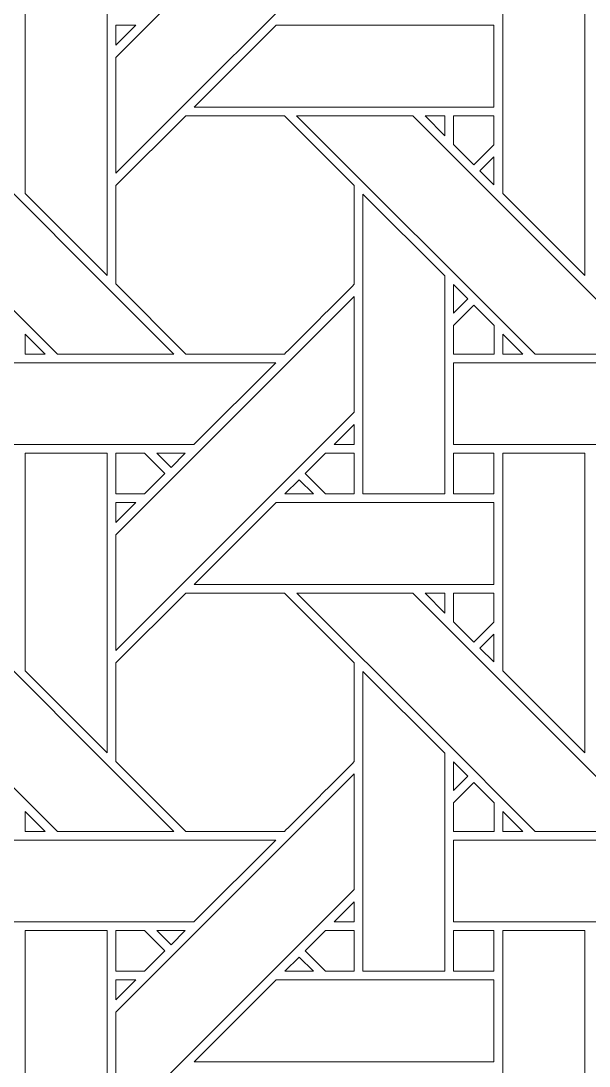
# Model space of a CAD drawing. Header units: inches. Extents: x 3.4 to 21.4, y 0.1 to 18.1.
# Drawn here: x 8.637 to 9.766, y 2.225 to 4.302 of the extents above; entities that cross this region are included whole.
import ezdxf

# ---------------------------------------------------------------- set-up
doc = ezdxf.new("R2010")
doc.units = ezdxf.units.IN
doc.header["$MEASUREMENT"] = 0
doc.layers.add('Design', color=7, linetype='Continuous', lineweight=0)

msp = doc.modelspace()

# ---------------------------------------------------------------- linework, layer by layer
at = {"layer": 'Design'}
for points, knots in [([(12.3829, 18.0948), (7.4123, 18.0948), (3.3829, 14.0653), (3.3829, 9.0948), (3.3829, 4.1242), (7.4123, 0.0948), (12.3829, 0.0948), (17.3534, 0.0948), (21.3829, 4.1242), (21.3829, 9.0948), (21.3829, 14.0653), (17.3534, 18.0948), (12.3829, 18.0948)], [0, 0, 0, 0, 1, 1, 1, 2, 2, 2, 3, 3, 3, 4, 4, 4, 4]), ([(12.3829, 17.2202), (7.8953, 17.2202), (4.2574, 13.5823), (4.2574, 9.0948), (4.2574, 4.6072), (7.8953, 0.9693), (12.3829, 0.9693), (16.8704, 0.9693), (20.5083, 4.6072), (20.5083, 9.0948), (20.5083, 13.5823), (16.8704, 17.2202), (12.3829, 17.2202)], [0, 0, 0, 0, 1, 1, 1, 2, 2, 2, 3, 3, 3, 4, 4, 4, 4]), ([(8.8255, 4.2294), (8.8255, 4.2294), (9.2992, 4.703), (9.2992, 4.703), (9.2992, 4.703), (9.2992, 4.473), (9.2992, 4.473), (9.2992, 4.473), (8.8255, 3.9994), (8.8255, 3.9994), (8.8255, 3.9994), (8.8255, 4.2294), (8.8255, 4.2294)], [0, 0, 0, 0, 1, 1, 1, 2, 2, 2, 3, 3, 3, 4, 4, 4, 4]), ([(8.8083, 4.3916), (8.8083, 4.3916), (8.8083, 3.7964), (8.8083, 3.7964), (8.8083, 3.7964), (8.6454, 3.9594), (8.6454, 3.9594), (8.6454, 3.9594), (8.6454, 4.3916), (8.6454, 4.3916), (8.6454, 4.3916), (8.8083, 4.3916), (8.8083, 4.3916)], [0, 0, 0, 0, 1, 1, 1, 2, 2, 2, 3, 3, 3, 4, 4, 4, 4]), ([(9.7571, 4.3916), (9.7571, 4.3916), (9.7571, 3.7964), (9.7571, 3.7964), (9.7571, 3.7964), (9.5942, 3.9594), (9.5942, 3.9594), (9.5942, 3.9594), (9.5942, 4.3916), (9.5942, 4.3916), (9.5942, 4.3916), (9.7571, 4.3916), (9.7571, 4.3916)], [0, 0, 0, 0, 1, 1, 1, 2, 2, 2, 3, 3, 3, 4, 4, 4, 4]), ([(8.8653, 4.2936), (8.8653, 4.2936), (8.8255, 4.2538), (8.8255, 4.2538), (8.8255, 4.2538), (8.8255, 4.2936), (8.8255, 4.2936), (8.8255, 4.2936), (8.8653, 4.2936), (8.8653, 4.2936)], [0, 0, 0, 0, 1, 1, 1, 2, 2, 2, 3, 3, 3, 3]), ([(9.1442, 4.2936), (9.1442, 4.2936), (9.5766, 4.2936), (9.5766, 4.2936), (9.5766, 4.2936), (9.5766, 4.1308), (9.5766, 4.1308), (9.5766, 4.1308), (8.9813, 4.1308), (8.9813, 4.1308), (8.9813, 4.1308), (9.1442, 4.2936), (9.1442, 4.2936)], [0, 0, 0, 0, 1, 1, 1, 2, 2, 2, 3, 3, 3, 4, 4, 4, 4]), ([(8.2359, 4.1137), (8.2359, 4.1137), (8.4669, 4.1137), (8.4669, 4.1137), (8.4669, 4.1137), (8.9405, 3.64), (8.9405, 3.64), (8.9405, 3.64), (8.7095, 3.64), (8.7095, 3.64), (8.7095, 3.64), (8.2359, 4.1137), (8.2359, 4.1137)], [0, 0, 0, 0, 1, 1, 1, 2, 2, 2, 3, 3, 3, 4, 4, 4, 4]), ([(9.1604, 3.64), (9.1604, 3.64), (8.9647, 3.64), (8.9647, 3.64), (8.9647, 3.64), (8.8255, 3.7793), (8.8255, 3.7793), (8.8255, 3.7793), (8.8255, 3.9749), (8.8255, 3.9749), (8.8255, 3.9749), (8.9642, 4.1136), (8.9642, 4.1136), (8.9642, 4.1136), (9.1604, 4.1136), (9.1604, 4.1136), (9.1604, 4.1136), (9.2991, 3.9749), (9.2991, 3.9749), (9.2991, 3.9749), (9.2991, 3.7787), (9.2991, 3.7787), (9.2813, 3.7608), (9.1694, 3.649), (9.1604, 3.64)], [0, 0, 0, 0, 1, 1, 1, 2, 2, 2, 3, 3, 3, 4, 4, 4, 5, 5, 5, 6, 6, 6, 7, 7, 7, 8, 8, 8, 8]), ([(8.8255, 3.7793), (8.8255, 3.7793), (8.8255, 3.9749), (8.8255, 3.9749), (8.8255, 3.9749), (8.9642, 4.1136), (8.9642, 4.1136), (8.9642, 4.1136), (9.1604, 4.1136), (9.1604, 4.1136), (9.1604, 4.1136), (9.2991, 3.9749), (9.2991, 3.9749), (9.2991, 3.9749), (9.2991, 3.7787), (9.2991, 3.7787), (9.2813, 3.7608), (9.1694, 3.649), (9.1604, 3.64), (9.1604, 3.64), (8.9647, 3.64), (8.9647, 3.64), (8.9647, 3.64), (8.8255, 3.7793), (8.8255, 3.7793)], [0, 0, 0, 0, 1, 1, 1, 2, 2, 2, 3, 3, 3, 4, 4, 4, 5, 5, 5, 6, 6, 6, 7, 7, 7, 8, 8, 8, 8]), ([(9.1846, 4.1137), (9.1846, 4.1137), (9.4156, 4.1137), (9.4156, 4.1137), (9.4156, 4.1137), (9.8892, 3.64), (9.8892, 3.64), (9.8892, 3.64), (9.6582, 3.64), (9.6582, 3.64), (9.6582, 3.64), (9.1846, 4.1137), (9.1846, 4.1137)], [0, 0, 0, 0, 1, 1, 1, 2, 2, 2, 3, 3, 3, 4, 4, 4, 4]), ([(9.4791, 4.1137), (9.4791, 4.1137), (9.4791, 4.0739), (9.4791, 4.0739), (9.4791, 4.0739), (9.4397, 4.1137), (9.4397, 4.1137), (9.4397, 4.1137), (9.4791, 4.1137), (9.4791, 4.1137)], [0, 0, 0, 0, 1, 1, 1, 2, 2, 2, 3, 3, 3, 3]), ([(9.5766, 4.1137), (9.5766, 4.1137), (9.5766, 4.0561), (9.5766, 4.0561), (9.5766, 4.0561), (9.5366, 4.0161), (9.5366, 4.0161), (9.5366, 4.0161), (9.4963, 4.0564), (9.4963, 4.0564), (9.4963, 4.0564), (9.4963, 4.1137), (9.4963, 4.1137), (9.4963, 4.1137), (9.5766, 4.1137), (9.5766, 4.1137)], [0, 0, 0, 0, 1, 1, 1, 2, 2, 2, 3, 3, 3, 4, 4, 4, 5, 5, 5, 5]), ([(9.5366, 4.0161), (9.5366, 4.0161), (9.4963, 4.0564), (9.4963, 4.0564), (9.4963, 4.0564), (9.4963, 4.1137), (9.4963, 4.1137), (9.4963, 4.1137), (9.5766, 4.1137), (9.5766, 4.1137), (9.5766, 4.1137), (9.5766, 4.0561), (9.5766, 4.0561), (9.5766, 4.0561), (9.5366, 4.0161), (9.5366, 4.0161)], [0, 0, 0, 0, 1, 1, 1, 2, 2, 2, 3, 3, 3, 4, 4, 4, 5, 5, 5, 5]), ([(9.5766, 4.0319), (9.5766, 4.0319), (9.5766, 3.9767), (9.5766, 3.9767), (9.5766, 3.9767), (9.5488, 4.0041), (9.5488, 4.0041), (9.5488, 4.0041), (9.5766, 4.0319), (9.5766, 4.0319)], [0, 0, 0, 0, 1, 1, 1, 2, 2, 2, 3, 3, 3, 3]), ([(9.4791, 3.7957), (9.4791, 3.7957), (9.4791, 3.362), (9.4791, 3.362), (9.4791, 3.362), (9.3163, 3.362), (9.3163, 3.362), (9.3163, 3.362), (9.3163, 3.9579), (9.3163, 3.9579), (9.3163, 3.9579), (9.4791, 3.7957), (9.4791, 3.7957)], [0, 0, 0, 0, 1, 1, 1, 2, 2, 2, 3, 3, 3, 4, 4, 4, 4]), ([(9.4964, 3.7215), (9.4964, 3.7215), (9.4964, 3.7782), (9.4964, 3.7782), (9.4964, 3.7782), (9.5245, 3.7497), (9.5245, 3.7497), (9.5245, 3.7497), (9.4964, 3.7215), (9.4964, 3.7215)], [0, 0, 0, 0, 1, 1, 1, 2, 2, 2, 3, 3, 3, 3]), ([(8.8255, 3.2807), (8.8255, 3.2807), (9.2992, 3.7543), (9.2992, 3.7543), (9.2992, 3.7543), (9.2992, 3.5243), (9.2992, 3.5243), (9.2992, 3.5243), (8.8255, 3.0506), (8.8255, 3.0506), (8.8255, 3.0506), (8.8255, 3.2807), (8.8255, 3.2807)], [0, 0, 0, 0, 1, 1, 1, 2, 2, 2, 3, 3, 3, 4, 4, 4, 4]), ([(9.4963, 3.6398), (9.4963, 3.6398), (9.4963, 3.6971), (9.4963, 3.6971), (9.4963, 3.6971), (9.5367, 3.7374), (9.5367, 3.7374), (9.5367, 3.7374), (9.577, 3.6971), (9.577, 3.6971), (9.577, 3.6971), (9.577, 3.6398), (9.577, 3.6398), (9.577, 3.6398), (9.4963, 3.6398), (9.4963, 3.6398)], [0, 0, 0, 0, 1, 1, 1, 2, 2, 2, 3, 3, 3, 4, 4, 4, 5, 5, 5, 5]), ([(9.5367, 3.7374), (9.5367, 3.7374), (9.577, 3.6971), (9.577, 3.6971), (9.577, 3.6971), (9.577, 3.6398), (9.577, 3.6398), (9.577, 3.6398), (9.4963, 3.6398), (9.4963, 3.6398), (9.4963, 3.6398), (9.4963, 3.6971), (9.4963, 3.6971), (9.4963, 3.6971), (9.5367, 3.7374), (9.5367, 3.7374)], [0, 0, 0, 0, 1, 1, 1, 2, 2, 2, 3, 3, 3, 4, 4, 4, 5, 5, 5, 5]), ([(8.6853, 3.64), (8.6853, 3.64), (8.6455, 3.64), (8.6455, 3.64), (8.6455, 3.64), (8.6455, 3.6798), (8.6455, 3.6798), (8.6455, 3.6798), (8.6853, 3.64), (8.6853, 3.64)], [0, 0, 0, 0, 1, 1, 1, 2, 2, 2, 3, 3, 3, 3]), ([(9.634, 3.64), (9.634, 3.64), (9.5943, 3.64), (9.5943, 3.64), (9.5943, 3.64), (9.5943, 3.6798), (9.5943, 3.6798), (9.5943, 3.6798), (9.634, 3.64), (9.634, 3.64)], [0, 0, 0, 0, 1, 1, 1, 2, 2, 2, 3, 3, 3, 3]), ([(8.5476, 3.4601), (8.5476, 3.4601), (8.5476, 3.6228), (8.5476, 3.6228), (8.5476, 3.6228), (9.1433, 3.6228), (9.1433, 3.6228), (9.1433, 3.6228), (8.9806, 3.4601), (8.9806, 3.4601), (8.9806, 3.4601), (8.5476, 3.4601), (8.5476, 3.4601)], [0, 0, 0, 0, 1, 1, 1, 2, 2, 2, 3, 3, 3, 4, 4, 4, 4]), ([(9.4964, 3.4601), (9.4964, 3.4601), (9.4964, 3.6228), (9.4964, 3.6228), (9.4964, 3.6228), (10.0921, 3.6228), (10.0921, 3.6228), (10.0921, 3.6228), (9.9293, 3.4601), (9.9293, 3.4601), (9.9293, 3.4601), (9.4964, 3.4601), (9.4964, 3.4601)], [0, 0, 0, 0, 1, 1, 1, 2, 2, 2, 3, 3, 3, 4, 4, 4, 4]), ([(9.2594, 3.4601), (9.2594, 3.4601), (9.2992, 3.4999), (9.2992, 3.4999), (9.2992, 3.4999), (9.2992, 3.4601), (9.2992, 3.4601), (9.2992, 3.4601), (9.2594, 3.4601), (9.2594, 3.4601)], [0, 0, 0, 0, 1, 1, 1, 2, 2, 2, 3, 3, 3, 3]), ([(8.8083, 3.4428), (8.8083, 3.4428), (8.8083, 2.8477), (8.8083, 2.8477), (8.8083, 2.8477), (8.6454, 3.0106), (8.6454, 3.0106), (8.6454, 3.0106), (8.6454, 3.4428), (8.6454, 3.4428), (8.6454, 3.4428), (8.8083, 3.4428), (8.8083, 3.4428)], [0, 0, 0, 0, 1, 1, 1, 2, 2, 2, 3, 3, 3, 4, 4, 4, 4]), ([(8.8255, 3.362), (8.8255, 3.362), (8.8255, 3.4428), (8.8255, 3.4428), (8.8255, 3.4428), (8.8825, 3.4428), (8.8825, 3.4428), (8.8877, 3.4377), (8.9184, 3.4069), (8.9228, 3.4024), (8.9228, 3.4024), (8.8824, 3.362), (8.8824, 3.362), (8.8824, 3.362), (8.8255, 3.362), (8.8255, 3.362)], [0, 0, 0, 0, 1, 1, 1, 2, 2, 2, 3, 3, 3, 4, 4, 4, 5, 5, 5, 5]), ([(8.9228, 3.4024), (8.9228, 3.4024), (8.8824, 3.362), (8.8824, 3.362), (8.8824, 3.362), (8.8255, 3.362), (8.8255, 3.362), (8.8255, 3.362), (8.8255, 3.4428), (8.8255, 3.4428), (8.8255, 3.4428), (8.8825, 3.4428), (8.8825, 3.4428), (8.8878, 3.4375), (8.9186, 3.4067), (8.9228, 3.4024)], [0, 0, 0, 0, 1, 1, 1, 2, 2, 2, 3, 3, 3, 4, 4, 4, 5, 5, 5, 5]), ([(8.9069, 3.4428), (8.9069, 3.4428), (8.9634, 3.4428), (8.9634, 3.4428), (8.9634, 3.4428), (8.9351, 3.4146), (8.9351, 3.4146), (8.9351, 3.4146), (8.9069, 3.4428), (8.9069, 3.4428)], [0, 0, 0, 0, 1, 1, 1, 2, 2, 2, 3, 3, 3, 3]), ([(9.242, 3.362), (9.242, 3.362), (9.2017, 3.4024), (9.2017, 3.4024), (9.2017, 3.4024), (9.2421, 3.4428), (9.2421, 3.4428), (9.2421, 3.4428), (9.2991, 3.4428), (9.2991, 3.4428), (9.2991, 3.4428), (9.2991, 3.362), (9.2991, 3.362), (9.2991, 3.362), (9.242, 3.362), (9.242, 3.362)], [0, 0, 0, 0, 1, 1, 1, 2, 2, 2, 3, 3, 3, 4, 4, 4, 5, 5, 5, 5]), ([(9.2017, 3.4024), (9.2017, 3.4024), (9.2421, 3.4428), (9.2421, 3.4428), (9.2421, 3.4428), (9.2991, 3.4428), (9.2991, 3.4428), (9.2991, 3.4428), (9.2991, 3.362), (9.2991, 3.362), (9.2991, 3.362), (9.242, 3.362), (9.242, 3.362), (9.242, 3.362), (9.2017, 3.4024), (9.2017, 3.4024)], [0, 0, 0, 0, 1, 1, 1, 2, 2, 2, 3, 3, 3, 4, 4, 4, 5, 5, 5, 5]), ([(9.4963, 3.4428), (9.4963, 3.4428), (9.5766, 3.4428), (9.5766, 3.4428), (9.5766, 3.4428), (9.5766, 3.362), (9.5766, 3.362), (9.5766, 3.362), (9.4963, 3.362), (9.4963, 3.362), (9.4963, 3.362), (9.4963, 3.4428), (9.4963, 3.4428)], [0, 0, 0, 0, 1, 1, 1, 2, 2, 2, 3, 3, 3, 4, 4, 4, 4]), ([(9.5766, 3.4428), (9.5766, 3.4428), (9.5766, 3.362), (9.5766, 3.362), (9.5766, 3.362), (9.4963, 3.362), (9.4963, 3.362), (9.4963, 3.362), (9.4963, 3.4428), (9.4963, 3.4428), (9.4963, 3.4428), (9.5766, 3.4428), (9.5766, 3.4428)], [0, 0, 0, 0, 1, 1, 1, 2, 2, 2, 3, 3, 3, 4, 4, 4, 4]), ([(9.7571, 3.4428), (9.7571, 3.4428), (9.7571, 2.8477), (9.7571, 2.8477), (9.7571, 2.8477), (9.5942, 3.0106), (9.5942, 3.0106), (9.5942, 3.0106), (9.5942, 3.4428), (9.5942, 3.4428), (9.5942, 3.4428), (9.7571, 3.4428), (9.7571, 3.4428)], [0, 0, 0, 0, 1, 1, 1, 2, 2, 2, 3, 3, 3, 4, 4, 4, 4]), ([(9.2178, 3.362), (9.2178, 3.362), (9.1613, 3.362), (9.1613, 3.362), (9.1613, 3.362), (9.1896, 3.3903), (9.1896, 3.3903), (9.1896, 3.3903), (9.2178, 3.362), (9.2178, 3.362)], [0, 0, 0, 0, 1, 1, 1, 2, 2, 2, 3, 3, 3, 3]), ([(8.8653, 3.3449), (8.8653, 3.3449), (8.8255, 3.3051), (8.8255, 3.3051), (8.8255, 3.3051), (8.8255, 3.3449), (8.8255, 3.3449), (8.8255, 3.3449), (8.8653, 3.3449), (8.8653, 3.3449)], [0, 0, 0, 0, 1, 1, 1, 2, 2, 2, 3, 3, 3, 3]), ([(8.9813, 3.1821), (8.9813, 3.1821), (9.1442, 3.3449), (9.1442, 3.3449), (9.1442, 3.3449), (9.5766, 3.3449), (9.5766, 3.3449), (9.5766, 3.3449), (9.5766, 3.1821), (9.5766, 3.1821), (9.5766, 3.1821), (8.9813, 3.1821), (8.9813, 3.1821)], [0, 0, 0, 0, 1, 1, 1, 2, 2, 2, 3, 3, 3, 4, 4, 4, 4]), ([(8.2359, 3.165), (8.2359, 3.165), (8.4669, 3.165), (8.4669, 3.165), (8.4669, 3.165), (8.9405, 2.6913), (8.9405, 2.6913), (8.9405, 2.6913), (8.7095, 2.6913), (8.7095, 2.6913), (8.7095, 2.6913), (8.2359, 3.165), (8.2359, 3.165)], [0, 0, 0, 0, 1, 1, 1, 2, 2, 2, 3, 3, 3, 4, 4, 4, 4]), ([(8.8255, 2.8305), (8.8255, 2.8305), (8.8255, 3.0262), (8.8255, 3.0262), (8.8255, 3.0262), (8.9642, 3.1649), (8.9642, 3.1649), (8.9642, 3.1649), (9.1604, 3.1649), (9.1604, 3.1649), (9.1604, 3.1649), (9.2991, 3.0262), (9.2991, 3.0262), (9.2991, 3.0262), (9.2991, 2.83), (9.2991, 2.83), (9.2813, 2.812), (9.1694, 2.7003), (9.1604, 2.6913), (9.1604, 2.6913), (8.9647, 2.6913), (8.9647, 2.6913), (8.9647, 2.6913), (8.8255, 2.8305), (8.8255, 2.8305)], [0, 0, 0, 0, 1, 1, 1, 2, 2, 2, 3, 3, 3, 4, 4, 4, 5, 5, 5, 6, 6, 6, 7, 7, 7, 8, 8, 8, 8]), ([(8.8255, 3.0262), (8.8255, 3.0262), (8.9642, 3.1649), (8.9642, 3.1649), (8.9642, 3.1649), (9.1604, 3.1649), (9.1604, 3.1649), (9.1604, 3.1649), (9.2991, 3.0262), (9.2991, 3.0262), (9.2991, 3.0262), (9.2991, 2.83), (9.2991, 2.83), (9.2813, 2.812), (9.1694, 2.7003), (9.1604, 2.6913), (9.1604, 2.6913), (8.9647, 2.6913), (8.9647, 2.6913), (8.9647, 2.6913), (8.8255, 2.8305), (8.8255, 2.8305), (8.8255, 2.8305), (8.8255, 3.0262), (8.8255, 3.0262)], [0, 0, 0, 0, 1, 1, 1, 2, 2, 2, 3, 3, 3, 4, 4, 4, 5, 5, 5, 6, 6, 6, 7, 7, 7, 8, 8, 8, 8]), ([(9.459, 2.8912), (9.459, 2.8912), (9.1847, 3.165), (9.1847, 3.165), (9.1847, 3.165), (9.4156, 3.165), (9.4156, 3.165), (9.4156, 3.165), (9.8892, 2.6913), (9.8892, 2.6913), (9.8892, 2.6913), (9.6582, 2.6913), (9.6582, 2.6913), (9.6582, 2.6913), (9.459, 2.8912), (9.459, 2.8912)], [0, 0, 0, 0, 1, 1, 1, 2, 2, 2, 3, 3, 3, 4, 4, 4, 5, 5, 5, 5]), ([(9.4791, 3.165), (9.4791, 3.165), (9.4791, 3.1251), (9.4791, 3.1251), (9.4791, 3.1251), (9.4397, 3.165), (9.4397, 3.165), (9.4397, 3.165), (9.4791, 3.165), (9.4791, 3.165)], [0, 0, 0, 0, 1, 1, 1, 2, 2, 2, 3, 3, 3, 3]), ([(9.5766, 3.1649), (9.5766, 3.1649), (9.5766, 3.1073), (9.5766, 3.1073), (9.5766, 3.1073), (9.5366, 3.0674), (9.5366, 3.0674), (9.5366, 3.0674), (9.4963, 3.1077), (9.4963, 3.1077), (9.4963, 3.1077), (9.4963, 3.1649), (9.4963, 3.1649), (9.4963, 3.1649), (9.5766, 3.1649), (9.5766, 3.1649)], [0, 0, 0, 0, 1, 1, 1, 2, 2, 2, 3, 3, 3, 4, 4, 4, 5, 5, 5, 5]), ([(9.5366, 3.0674), (9.5366, 3.0674), (9.4963, 3.1077), (9.4963, 3.1077), (9.4963, 3.1077), (9.4963, 3.1649), (9.4963, 3.1649), (9.4963, 3.1649), (9.5766, 3.1649), (9.5766, 3.1649), (9.5766, 3.1649), (9.5766, 3.1073), (9.5766, 3.1073), (9.5766, 3.1073), (9.5366, 3.0674), (9.5366, 3.0674)], [0, 0, 0, 0, 1, 1, 1, 2, 2, 2, 3, 3, 3, 4, 4, 4, 5, 5, 5, 5]), ([(9.5766, 3.0831), (9.5766, 3.0831), (9.5766, 3.028), (9.5766, 3.028), (9.5766, 3.028), (9.5488, 3.0553), (9.5488, 3.0553), (9.5488, 3.0553), (9.5766, 3.0831), (9.5766, 3.0831)], [0, 0, 0, 0, 1, 1, 1, 2, 2, 2, 3, 3, 3, 3]), ([(9.4791, 2.847), (9.4791, 2.847), (9.4791, 2.4133), (9.4791, 2.4133), (9.4791, 2.4133), (9.3163, 2.4133), (9.3163, 2.4133), (9.3163, 2.4133), (9.3163, 3.0091), (9.3163, 3.0091), (9.3163, 3.0091), (9.4791, 2.847), (9.4791, 2.847)], [0, 0, 0, 0, 1, 1, 1, 2, 2, 2, 3, 3, 3, 4, 4, 4, 4]), ([(9.4964, 2.7728), (9.4964, 2.7728), (9.4964, 2.8295), (9.4964, 2.8295), (9.4964, 2.8295), (9.5246, 2.8009), (9.5246, 2.8009), (9.5246, 2.8009), (9.4964, 2.7728), (9.4964, 2.7728)], [0, 0, 0, 0, 1, 1, 1, 2, 2, 2, 3, 3, 3, 3]), ([(8.8255, 2.332), (8.8255, 2.332), (9.2992, 2.8056), (9.2992, 2.8056), (9.2992, 2.8056), (9.2992, 2.5756), (9.2992, 2.5756), (9.2992, 2.5756), (8.8255, 2.1019), (8.8255, 2.1019), (8.8255, 2.1019), (8.8255, 2.332), (8.8255, 2.332)], [0, 0, 0, 0, 1, 1, 1, 2, 2, 2, 3, 3, 3, 4, 4, 4, 4]), ([(9.4963, 2.691), (9.4963, 2.691), (9.4963, 2.7483), (9.4963, 2.7483), (9.4963, 2.7483), (9.5367, 2.7887), (9.5367, 2.7887), (9.5367, 2.7887), (9.577, 2.7483), (9.577, 2.7483), (9.577, 2.7483), (9.577, 2.691), (9.577, 2.691), (9.577, 2.691), (9.4963, 2.691), (9.4963, 2.691)], [0, 0, 0, 0, 1, 1, 1, 2, 2, 2, 3, 3, 3, 4, 4, 4, 5, 5, 5, 5]), ([(9.5367, 2.7887), (9.5367, 2.7887), (9.577, 2.7483), (9.577, 2.7483), (9.577, 2.7483), (9.577, 2.691), (9.577, 2.691), (9.577, 2.691), (9.4963, 2.691), (9.4963, 2.691), (9.4963, 2.691), (9.4963, 2.7483), (9.4963, 2.7483), (9.4963, 2.7483), (9.5367, 2.7887), (9.5367, 2.7887)], [0, 0, 0, 0, 1, 1, 1, 2, 2, 2, 3, 3, 3, 4, 4, 4, 5, 5, 5, 5]), ([(8.6853, 2.6913), (8.6853, 2.6913), (8.6455, 2.6913), (8.6455, 2.6913), (8.6455, 2.6913), (8.6455, 2.7311), (8.6455, 2.7311), (8.6455, 2.7311), (8.6853, 2.6913), (8.6853, 2.6913)], [0, 0, 0, 0, 1, 1, 1, 2, 2, 2, 3, 3, 3, 3]), ([(9.634, 2.6913), (9.634, 2.6913), (9.5943, 2.6913), (9.5943, 2.6913), (9.5943, 2.6913), (9.5943, 2.7311), (9.5943, 2.7311), (9.5943, 2.7311), (9.634, 2.6913), (9.634, 2.6913)], [0, 0, 0, 0, 1, 1, 1, 2, 2, 2, 3, 3, 3, 3]), ([(8.5476, 2.5114), (8.5476, 2.5114), (8.5476, 2.6741), (8.5476, 2.6741), (8.5476, 2.6741), (9.1433, 2.6741), (9.1433, 2.6741), (9.1433, 2.6741), (8.9806, 2.5114), (8.9806, 2.5114), (8.9806, 2.5114), (8.5476, 2.5114), (8.5476, 2.5114)], [0, 0, 0, 0, 1, 1, 1, 2, 2, 2, 3, 3, 3, 4, 4, 4, 4]), ([(9.4964, 2.5114), (9.4964, 2.5114), (9.4964, 2.6741), (9.4964, 2.6741), (9.4964, 2.6741), (10.0921, 2.6741), (10.0921, 2.6741), (10.0921, 2.6741), (9.9293, 2.5114), (9.9293, 2.5114), (9.9293, 2.5114), (9.4964, 2.5114), (9.4964, 2.5114)], [0, 0, 0, 0, 1, 1, 1, 2, 2, 2, 3, 3, 3, 4, 4, 4, 4]), ([(9.2594, 2.5114), (9.2594, 2.5114), (9.2992, 2.5512), (9.2992, 2.5512), (9.2992, 2.5512), (9.2992, 2.5114), (9.2992, 2.5114), (9.2992, 2.5114), (9.2594, 2.5114), (9.2594, 2.5114)], [0, 0, 0, 0, 1, 1, 1, 2, 2, 2, 3, 3, 3, 3]), ([(8.8083, 2.4941), (8.8083, 2.4941), (8.8083, 1.899), (8.8083, 1.899), (8.8083, 1.899), (8.6454, 2.0619), (8.6454, 2.0619), (8.6454, 2.0619), (8.6454, 2.4941), (8.6454, 2.4941), (8.6454, 2.4941), (8.8083, 2.4941), (8.8083, 2.4941)], [0, 0, 0, 0, 1, 1, 1, 2, 2, 2, 3, 3, 3, 4, 4, 4, 4]), ([(8.9228, 2.4537), (8.9228, 2.4537), (8.8824, 2.4133), (8.8824, 2.4133), (8.8824, 2.4133), (8.8255, 2.4133), (8.8255, 2.4133), (8.8255, 2.4133), (8.8255, 2.4941), (8.8255, 2.4941), (8.8255, 2.4941), (8.8825, 2.4941), (8.8825, 2.4941), (8.8877, 2.4889), (8.9184, 2.4581), (8.9228, 2.4537)], [0, 0, 0, 0, 1, 1, 1, 2, 2, 2, 3, 3, 3, 4, 4, 4, 5, 5, 5, 5]), ([(8.8255, 2.4941), (8.8255, 2.4941), (8.8825, 2.4941), (8.8825, 2.4941), (8.8825, 2.4941), (8.9228, 2.4537), (8.9228, 2.4537), (8.9228, 2.4537), (8.8824, 2.4133), (8.8824, 2.4133), (8.8824, 2.4133), (8.8255, 2.4133), (8.8255, 2.4133), (8.8255, 2.4133), (8.8255, 2.4941), (8.8255, 2.4941)], [0, 0, 0, 0, 1, 1, 1, 2, 2, 2, 3, 3, 3, 4, 4, 4, 5, 5, 5, 5]), ([(8.9633, 2.4941), (8.9633, 2.4941), (8.9351, 2.4659), (8.9351, 2.4659), (8.9351, 2.4659), (8.9069, 2.4941), (8.9069, 2.4941), (8.9069, 2.4941), (8.9633, 2.4941), (8.9633, 2.4941)], [0, 0, 0, 0, 1, 1, 1, 2, 2, 2, 3, 3, 3, 3]), ([(9.242, 2.4133), (9.242, 2.4133), (9.2017, 2.4536), (9.2017, 2.4536), (9.2017, 2.4536), (9.2421, 2.4941), (9.2421, 2.4941), (9.2421, 2.4941), (9.2991, 2.4941), (9.2991, 2.4941), (9.2991, 2.4941), (9.2991, 2.4133), (9.2991, 2.4133), (9.2991, 2.4133), (9.242, 2.4133), (9.242, 2.4133)], [0, 0, 0, 0, 1, 1, 1, 2, 2, 2, 3, 3, 3, 4, 4, 4, 5, 5, 5, 5]), ([(9.2017, 2.4536), (9.2017, 2.4536), (9.2421, 2.4941), (9.2421, 2.4941), (9.2421, 2.4941), (9.2991, 2.4941), (9.2991, 2.4941), (9.2991, 2.4941), (9.2991, 2.4133), (9.2991, 2.4133), (9.2991, 2.4133), (9.242, 2.4133), (9.242, 2.4133), (9.242, 2.4133), (9.2017, 2.4536), (9.2017, 2.4536)], [0, 0, 0, 0, 1, 1, 1, 2, 2, 2, 3, 3, 3, 4, 4, 4, 5, 5, 5, 5]), ([(9.4963, 2.4941), (9.4963, 2.4941), (9.5766, 2.4941), (9.5766, 2.4941), (9.5766, 2.4941), (9.5766, 2.4133), (9.5766, 2.4133), (9.5766, 2.4133), (9.4963, 2.4133), (9.4963, 2.4133), (9.4963, 2.4133), (9.4963, 2.4941), (9.4963, 2.4941)], [0, 0, 0, 0, 1, 1, 1, 2, 2, 2, 3, 3, 3, 4, 4, 4, 4]), ([(9.4963, 2.4941), (9.4963, 2.4941), (9.5766, 2.4941), (9.5766, 2.4941), (9.5766, 2.4941), (9.5766, 2.4133), (9.5766, 2.4133), (9.5766, 2.4133), (9.4963, 2.4133), (9.4963, 2.4133), (9.4963, 2.4133), (9.4963, 2.4941), (9.4963, 2.4941)], [0, 0, 0, 0, 1, 1, 1, 2, 2, 2, 3, 3, 3, 4, 4, 4, 4]), ([(9.7571, 2.4941), (9.7571, 2.4941), (9.7571, 1.899), (9.7571, 1.899), (9.7571, 1.899), (9.5942, 2.0619), (9.5942, 2.0619), (9.5942, 2.0619), (9.5942, 2.4941), (9.5942, 2.4941), (9.5942, 2.4941), (9.7571, 2.4941), (9.7571, 2.4941)], [0, 0, 0, 0, 1, 1, 1, 2, 2, 2, 3, 3, 3, 4, 4, 4, 4]), ([(9.2178, 2.4133), (9.2178, 2.4133), (9.1613, 2.4133), (9.1613, 2.4133), (9.1613, 2.4133), (9.1896, 2.4416), (9.1896, 2.4416), (9.1896, 2.4416), (9.2178, 2.4133), (9.2178, 2.4133)], [0, 0, 0, 0, 1, 1, 1, 2, 2, 2, 3, 3, 3, 3]), ([(8.8653, 2.3962), (8.8653, 2.3962), (8.8255, 2.3564), (8.8255, 2.3564), (8.8255, 2.3564), (8.8255, 2.3962), (8.8255, 2.3962), (8.8255, 2.3962), (8.8653, 2.3962), (8.8653, 2.3962)], [0, 0, 0, 0, 1, 1, 1, 2, 2, 2, 3, 3, 3, 3]), ([(9.1442, 2.3962), (9.1442, 2.3962), (9.5766, 2.3962), (9.5766, 2.3962), (9.5766, 2.3962), (9.5766, 2.2334), (9.5766, 2.2334), (9.5766, 2.2334), (8.9813, 2.2334), (8.9813, 2.2334), (8.9813, 2.2334), (9.1442, 2.3962), (9.1442, 2.3962)], [0, 0, 0, 0, 1, 1, 1, 2, 2, 2, 3, 3, 3, 4, 4, 4, 4])]:
    msp.add_open_spline(points, degree=3, knots=knots, dxfattribs=at)

doc.saveas('drawing.dxf')
